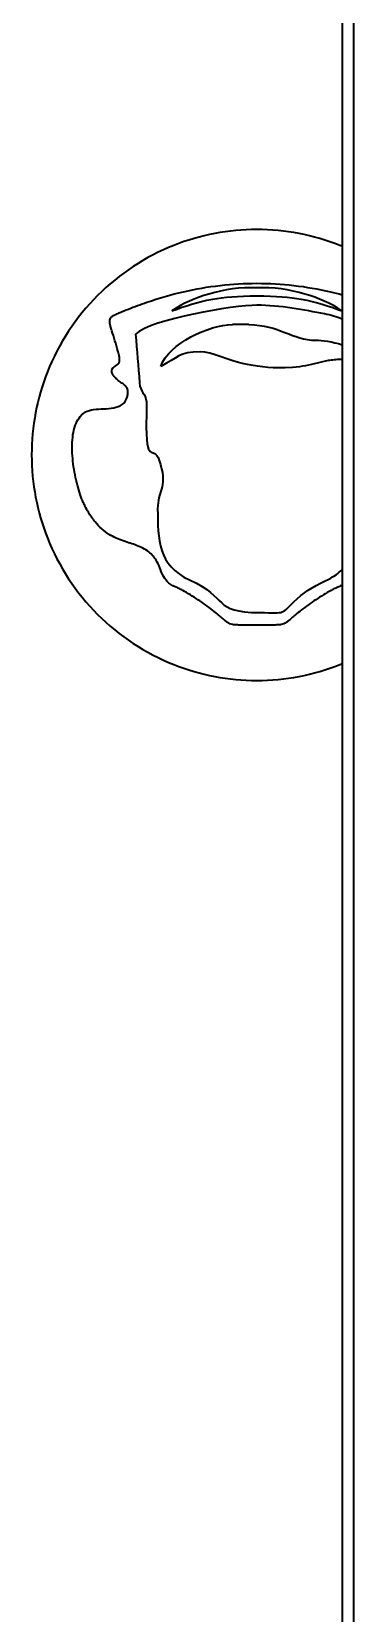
# Model space of a CAD drawing. Header units: millimetres. Extents: x 32496 to 166256, y 3504 to 23939.
# Drawn here: x 142559.5 to 142645.2, y 12632 to 13053 of the extents above; entities that cross this region are included whole.
import ezdxf

# ---------------------------------------------------------------- set-up
doc = ezdxf.new("R2010")
doc.units = ezdxf.units.MM
doc.layers.get('0').update_dxf_attribs({"lineweight": 35})

# ---------------------------------------------------------------- blocks, each defined once
blk = doc.blocks.new('8-1250')
at = {"linetype": 'Continuous'}
for p, q in [((-5954.13, -32157.29), (-5954.13, -34666.29)), ((-5951.13, -32157.29), (-5951.13, -34666.29)), ((-5978.93, -33931.61), (-5983.33, -33931.61))]:
    blk.add_line(p, q, dxfattribs=at)
for points, knots in [([(-5954.12, -33910.75), (-5954.33, -33910.67), (-5961.53, -33907.77), (-5976.83, -33904.85), (-6000.07, -33909.28), (-6020.45, -33922.67), (-6033.83, -33943.04), (-6036.83, -33958.75), (-6036.83, -33966.29)], [0, 0, 0, 0, 0.005719, 0.198167, 0.390602, 0.599093, 0.807594, 1, 1, 1, 1]), ([(-6011.38, -33950.88), (-6011.3, -33950.6), (-6011.19, -33950.08), (-6011.13, -33949.19), (-6011.38, -33948.29), (-6012.14, -33947.57), (-6013.07, -33947), (-6013.8, -33946.47), (-6014.32, -33945.96), (-6014.75, -33945.5), (-6015.18, -33944.93), (-6015.46, -33944.3), (-6015.5, -33943.59), (-6015.04, -33942.9), (-6014.36, -33942.45), (-6013.75, -33942.04), (-6013.5, -33941.73), (-6013.38, -33941.37), (-6013.39, -33940.65), (-6013.55, -33939.71), (-6014.13, -33937.28), (-6015.09, -33934.5), (-6015.77, -33932.19), (-6015.95, -33931.5), (-6016.02, -33931.11), (-6016.06, -33930.64), (-6015.89, -33929.95), (-6015.29, -33929.27), (-6014.59, -33928.95), (-6013.03, -33928.27), (-6010.27, -33927.13), (-6004.58, -33925.01), (-5996.48, -33922.69), (-5986.74, -33921), (-5976.71, -33920.41), (-5966.97, -33921), (-5959.4, -33922.3), (-5955.17, -33923.35), (-5954.13, -33923.63)], [0, 0, 0, 0, 0.00974, 0.017328, 0.029142, 0.03991, 0.051619, 0.064827, 0.069458, 0.075583, 0.085394, 0.092616, 0.098221, 0.108272, 0.118835, 0.127385, 0.129249, 0.132056, 0.140107, 0.15163, 0.16559, 0.225616, 0.239186, 0.248717, 0.250073, 0.252864, 0.264734, 0.273537, 0.282814, 0.298209, 0.328771, 0.38903, 0.506766, 0.62164, 0.733699, 0.848102, 0.962506, 1, 1, 1, 1]), ([(-5976.83, -33921.81), (-5981.24, -33921.59), (-5988.92, -33922.75), (-5996.57, -33925.94), (-5999.45, -33927.97)], [0, 0, 0, 0, 0.546946, 1, 1, 1, 1]), ([(-5999.45, -33927.97), (-5995.75, -33926.57), (-5990.9, -33924.91), (-5981.99, -33923.89), (-5976.83, -33923.98)], [0, 0, 0, 0, 0.592388, 1, 1, 1, 1]), ([(-5954.2, -33927.97), (-5957.08, -33925.94), (-5964.74, -33922.75), (-5972.42, -33921.59), (-5976.83, -33921.81)], [0, 0, 0, 0, 0.453054, 1, 1, 1, 1]), ([(-5976.83, -33923.98), (-5971.66, -33923.89), (-5962.76, -33924.91), (-5957.91, -33926.57), (-5954.2, -33927.97)], [0, 0, 0, 0, 0.407612, 1, 1, 1, 1]), ([(-5954.13, -33940.91), (-5954.3, -33940.9), (-5955, -33940.89), (-5956.31, -33940.96), (-5958.34, -33941.25), (-5960.79, -33941.83), (-5963.8, -33942.59), (-5966.07, -33942.91), (-5967.31, -33942.97)], [0, 0, 0, 0, 0.039517, 0.159577, 0.279638, 0.519759, 0.759879, 1, 1, 1, 1]), ([(-5976.83, -34011.61), (-5978.23, -34011.57), (-5980.08, -34011.58), (-5982.23, -34011.54), (-5983.54, -34011.44), (-5984.45, -34011.1), (-5985.33, -34010.37), (-5986.13, -34009.65), (-5987.23, -34008.69), (-5988.73, -34007.51), (-5991.18, -34005.7), (-5993.83, -34003.91), (-5996.22, -34002.52), (-5997.42, -34001.91), (-5998.1, -34001.59), (-5999.23, -34001.11), (-6000.76, -34000.18), (-6001.96, -33998.3), (-6002.69, -33996.22), (-6003.45, -33994.55), (-6004.51, -33993.12), (-6006.1, -33991.55), (-6008.26, -33990.54), (-6010.61, -33989.77), (-6013.15, -33988.96), (-6016.52, -33987.49), (-6019.61, -33984.7), (-6021.49, -33981.95), (-6022.48, -33980.16), (-6023.24, -33978.6), (-6023.94, -33976.72), (-6024.94, -33973.37), (-6025.86, -33968.69), (-6026.2, -33963.17), (-6025.53, -33958.7), (-6024.16, -33956.28), (-6023.29, -33955.4), (-6022.81, -33955.03), (-6021.94, -33954.49), (-6020.15, -33954.12), (-6017.66, -33954.02), (-6014.03, -33953.78), (-6011.88, -33952.7), (-6011.38, -33950.88)], [0, 0, 0, 0, 0.04303, 0.056782, 0.066696, 0.082315, 0.0904, 0.100996, 0.115402, 0.1349, 0.159393, 0.208526, 0.232675, 0.244095, 0.249579, 0.255459, 0.281839, 0.303165, 0.324171, 0.348006, 0.361374, 0.377952, 0.415929, 0.434762, 0.45443, 0.497892, 0.550156, 0.582457, 0.600823, 0.613142, 0.63598, 0.662561, 0.721332, 0.780271, 0.831196, 0.852931, 0.863275, 0.868388, 0.871153, 0.893969, 0.92083, 0.947692, 1, 1, 1, 1]), ([(-6036.83, -33966.29), (-6036.83, -33973.82), (-6033.83, -33989.53), (-6020.45, -34009.91), (-6000.07, -34023.29), (-5976.83, -34027.73), (-5961.53, -34024.81), (-5954.33, -34021.91), (-5954.12, -34021.83)], [0, 0, 0, 0, 0.192455, 0.400935, 0.609424, 0.801852, 0.994272, 1, 1, 1, 1]), ([(-5954.12, -34000.89), (-5954.42, -34001.07), (-5954.9, -34001.32), (-5955.55, -34001.59), (-5956.23, -34001.91), (-5957.43, -34002.52), (-5959.82, -34003.91), (-5962.47, -34005.7), (-5964.92, -34007.51), (-5966.42, -34008.69), (-5967.52, -34009.65), (-5968.32, -34010.37), (-5969.21, -34011.1), (-5970.12, -34011.44), (-5971.42, -34011.54), (-5973.58, -34011.59), (-5975.43, -34011.57), (-5976.83, -34011.61)], [0, 0, 0, 0, 0.039338, 0.061492, 0.082095, 0.125022, 0.215803, 0.400532, 0.492555, 0.565913, 0.62011, 0.659988, 0.690401, 0.749152, 0.786435, 0.838151, 1, 1, 1, 1])]:
    blk.add_open_spline(points, degree=3, knots=knots, dxfattribs=at)
for points in [[(-5976.85, -33926.45), (-5983, -33926.45), (-6004.92, -33930.11), (-6009.14, -33934.15)], [(-5958.78, -33928.77), (-5964.2, -33927.71), (-5970.67, -33926.45), (-5976.85, -33926.45)], [(-5954.13, -33930.13), (-5955.63, -33929.57), (-5957.18, -33929.08), (-5958.78, -33928.77)], [(-6002.44, -33942.71), (-6000.24, -33936.58), (-5989.59, -33931.61), (-5983.33, -33931.61)], [(-5978.93, -33931.61), (-5970.96, -33931.61), (-5967.32, -33935.78), (-5961.11, -33935.74)], [(-6009.14, -33934.15), (-6008.85, -33938.48), (-6008.37, -33942.68), (-6008.11, -33947.08)], [(-5961.11, -33935.74), (-5959.5, -33935.73), (-5956.74, -33936.12), (-5954.12, -33936.95)], [(-5991.85, -33938.83), (-5997.64, -33938.88), (-5997.85, -33940.44), (-6002.44, -33942.71)], [(-5980.3, -33942), (-5983.84, -33941.33), (-5989.14, -33938.81), (-5991.85, -33938.83)], [(-5967.31, -33942.97), (-5973.24, -33943.27), (-5974.57, -33943.1), (-5980.3, -33942)], [(-6008.11, -33947.08), (-6007.95, -33949.69), (-6006.42, -33949.8), (-6006.24, -33952.17)], [(-6006.24, -33952.17), (-6006.1, -33954.01), (-6006.33, -33956.87), (-6006.29, -33958.93)], [(-6006.29, -33958.93), (-6006.07, -33969.73), (-6004.27, -33962.44), (-6002.49, -33968.82)], [(-6002.49, -33968.82), (-6000.68, -33975.26), (-6003.3, -33975.96), (-6003.26, -33980.6)], [(-6003.26, -33980.6), (-6003.18, -33988.73), (-6003.23, -33995.69), (-5994.76, -33999.54)], [(-5994.76, -33999.54), (-5984.16, -34004.36), (-5988.78, -34008.15), (-5976.09, -34008.23)], [(-5966.11, -34004.54), (-5963.64, -34002.23), (-5960.67, -34000.78), (-5957.67, -33999.3)], [(-5957.67, -33999.3), (-5956.28, -33998.62), (-5955.1, -33997.77), (-5954.12, -33996.79)], [(-5976.09, -34008.23), (-5968.68, -34008.27), (-5970.85, -34008.99), (-5966.11, -34004.54)]]:
    blk.add_open_spline(points, degree=3, dxfattribs=at)

msp = doc.modelspace()

# ---------------------------------------------------------------- block references
at = {"color": 6}
msp.add_blockref('8-1250', (148596.331, 46906.597), dxfattribs=at)

doc.saveas('drawing.dxf')
